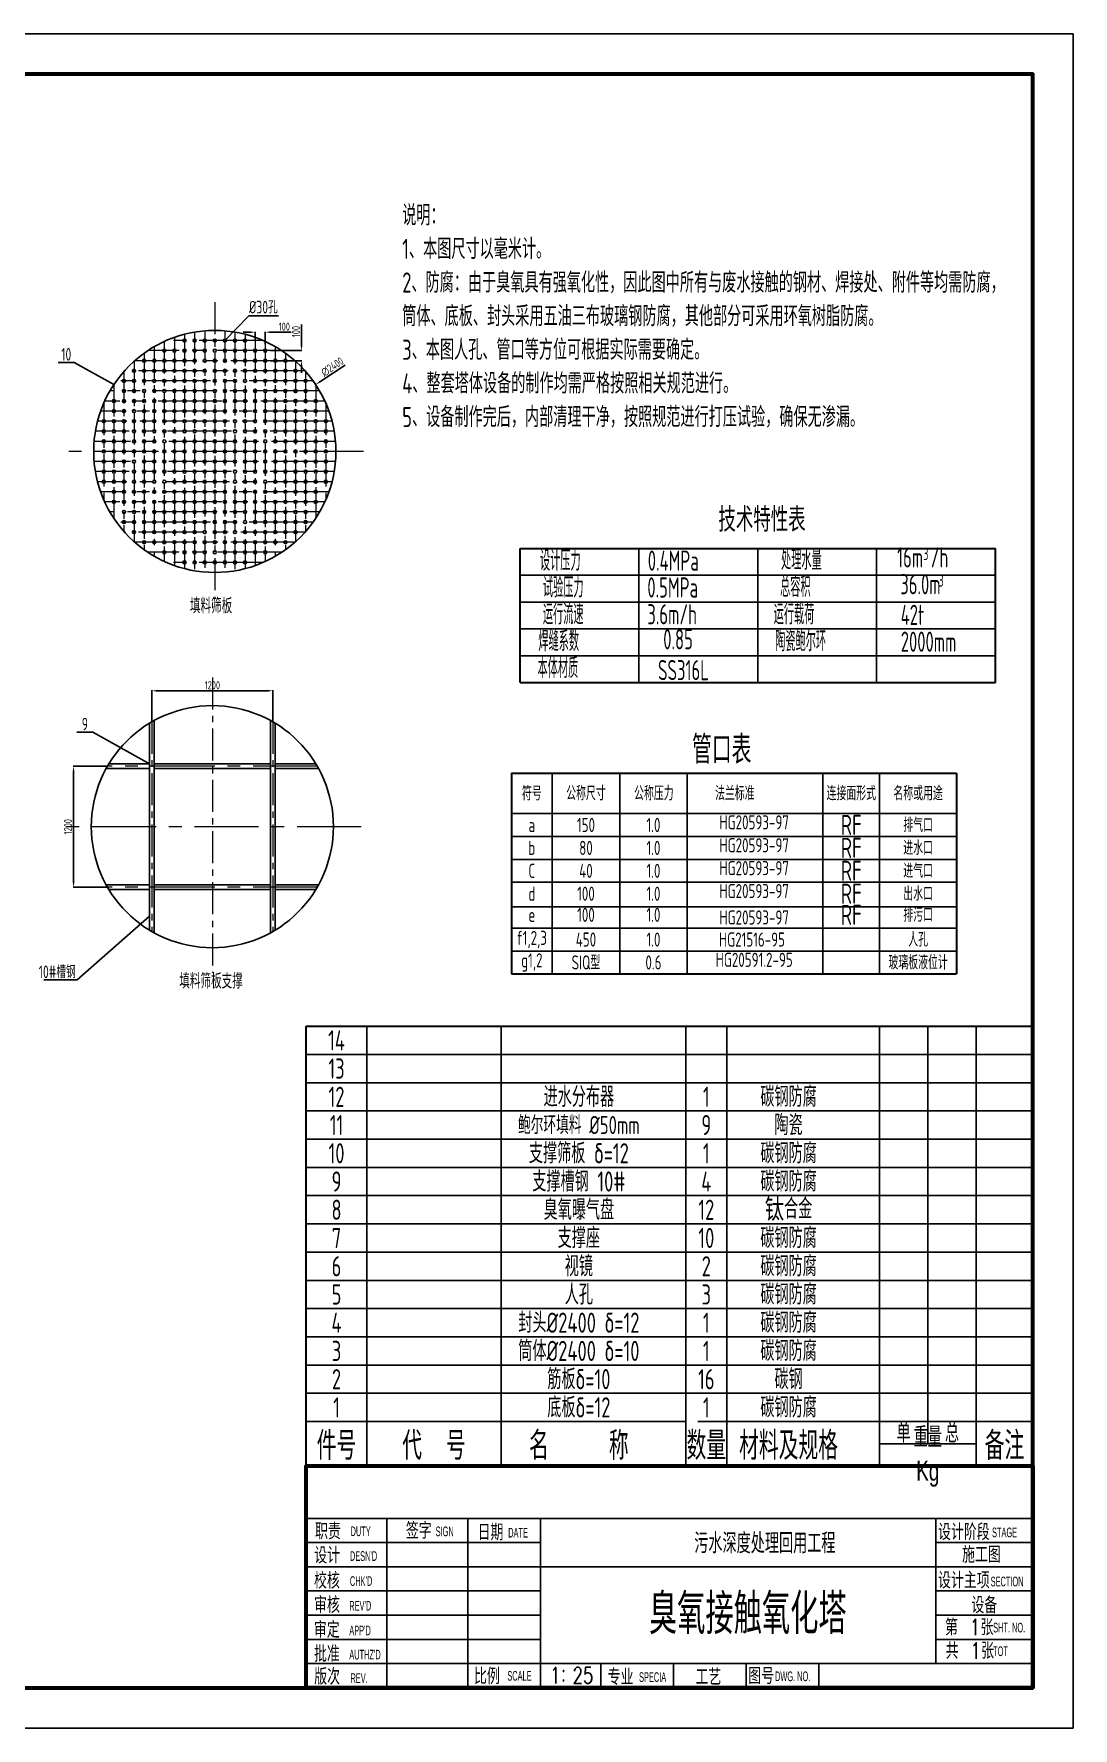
# Model space of a CAD drawing. Header units: millimetres. Extents: x -698490 to -638799, y 1500932 to 3009043.
# Drawn here: x -676635 to -666336, y 1500932 to 1517732 of the extents above; entities that cross this region are included whole.
import ezdxf
from ezdxf.enums import TextEntityAlignment as Align

# ---------------------------------------------------------------- set-up
doc = ezdxf.new("R2010")
doc.units = ezdxf.units.MM
doc.header["$LTSCALE"] = 100
doc.header["$MEASUREMENT"] = 0
doc.linetypes.add('CENTER', pattern=[50.8, 31.75, -6.35, 6.35, -6.35])
doc.layers.get('0').update_dxf_attribs({"linetype": 'CONTINUOUS'})
doc.layers.get('DEFPOINTS').update_dxf_attribs({"linetype": 'CONTINUOUS'})
for name, color, linetype in [('025', 1, 'CONTINUOUS'), ('柱', 2, 'CONTINUOUS'), ('标高', 2, 'CONTINUOUS')]:
    doc.layers.add(name, color=color, linetype=linetype)
for name, color, linetype, lineweight in [('中心线虚线', 1, 'CENTER', 13), ('图框线层', 1, 'CONTINUOUS', 60), ('标注', 3, 'CONTINUOUS', 15), ('设备', 4, 'CONTINUOUS', 25)]:
    doc.layers.add(name, color=color, linetype=linetype, lineweight=lineweight)
doc.styles.add('_HZTXT', font='txt.shx', dxfattribs={"width": 0.8, "bigfont": 'hztxt.shx'})
doc.styles.add('hz', font='simplex', dxfattribs={"width": 0.7, "bigfont": 'hztxt'})
doc.styles.add('SEDIN', font='SEDIN1.SHX', dxfattribs={"width": 0.67, "bigfont": 'SEDIN.SHX'})
doc.styles.get("Standard").update_dxf_attribs({"font": 'tssdeng.shx', "width": 0.7, "bigfont": 'hztxt.shx'})
doc.styles.add('图签字', font='txt.shx', dxfattribs={"width": 0.75, "bigfont": 'hztxt.shx'})
doc.styles.add('图纸标注', font='tssdeng.shx', dxfattribs={"width": 0.7, "height": 300, "bigfont": 'hztxt.shx'})
doc.styles.add('尺寸标注', font='Tssdeng.shx', dxfattribs={"width": 0.7, "bigfont": 'hztxt.shx'})
doc.styles.add('工程字', font='gbenor.shx', dxfattribs={"height": 8, "bigfont": 'gbcbig.shx'})
doc.dimstyles.new('ISO-100', dxfattribs={"dimtxt": 80, "dimasz": 60, "dimexe": 5, "dimexo": 5, "dimgap": 15, "dimtad": 1, "dimdec": 0, "dimzin": 0, "dimdsep": 46, "dimtxsty": 'Standard', "dimcen": 0, "dimadec": 0, "dimazin": 0, "dimtfac": 1, "dimtdec": 0, "dimtofl": 0, "dimtmove": 0, "dimatfit": 3, "dimfxl": 0, "dimtolj": 1, "dimtzin": 0, "dimarcsym": 0})

# ---------------------------------------------------------------- blocks, each defined once
blk = doc.blocks.new('*D24')
at = {"layer": 'DEFPOINTS', "color": 0, "ltscale": 0.5, "transparency": 16777216}
for p in [(-674266, 1511218), (-675466, 1510910), (-674266, 1510910)]:
    blk.add_point(p, dxfattribs=at)
at = {"layer": '标注', "color": 0, "lineweight": -2, "ltscale": 0.5, "transparency": 16777216}
for p, q in [((-675466, 1510915), (-675466, 1511223)), ((-675406, 1511218), (-674326, 1511218)), ((-674266, 1510915), (-674266, 1511223))]:
    blk.add_line(p, q, dxfattribs=at)
at = {"layer": '标注', "color": 0, "ltscale": 0.5, "transparency": 16777216}
for points in [[(-675406, 1511228), (-675406, 1511208), (-675466, 1511218)], [(-674326, 1511228), (-674326, 1511208), (-674266, 1511218)]]:
    blk.add_solid(points, dxfattribs=at)
at = {"layer": '标注', "color": 0, "ltscale": 0.5, "transparency": 16777216, "insert": (-674866, 1511273), "char_height": 80, "attachment_point": 5}
blk.add_mtext('\\A1;1200', dxfattribs=at)
blk = doc.blocks.new('*D25')
at = {"layer": 'DEFPOINTS', "color": 0, "ltscale": 0.5, "transparency": 16777216}
for p in [(-676242, 1510470), (-675906, 1510470), (-675906, 1509270)]:
    blk.add_point(p, dxfattribs=at)
at = {"layer": '标注', "color": 0, "lineweight": -2, "ltscale": 0.5, "transparency": 16777216}
for p, q in [((-675911, 1510470), (-676247, 1510470)), ((-676242, 1509330), (-676242, 1510410)), ((-675911, 1509270), (-676247, 1509270))]:
    blk.add_line(p, q, dxfattribs=at)
at = {"layer": '标注', "color": 0, "ltscale": 0.5, "transparency": 16777216}
for points in [[(-676252, 1510410), (-676232, 1510410), (-676242, 1510470)], [(-676252, 1509330), (-676232, 1509330), (-676242, 1509270)]]:
    blk.add_solid(points, dxfattribs=at)
at = {"layer": '标注', "color": 0, "ltscale": 0.5, "transparency": 16777216, "insert": (-676297, 1509870), "char_height": 80, "attachment_point": 5, "rotation": 90}
blk.add_mtext('\\A1;1200', dxfattribs=at)
blk = doc.blocks.new('*D26')
at = {"layer": 'DEFPOINTS', "color": 0, "ltscale": 0.5, "transparency": 16777216}
for p in [(-673842, 1514255), (-675842, 1512928)]:
    blk.add_point(p, dxfattribs=at)
at = {"layer": '标注', "color": 0, "lineweight": -2, "ltscale": 0.5, "transparency": 16777216}
blk.add_line((-673550, 1514448), (-673792, 1514288), dxfattribs=at)
at = {"layer": '标注', "color": 0, "ltscale": 0.5, "transparency": 16777216}
blk.add_solid([(-673798, 1514296), (-673787, 1514279), (-673842, 1514255)], dxfattribs=at)
at = {"layer": '标注', "color": 0, "ltscale": 0.5, "transparency": 16777216, "insert": (-673677, 1514430), "char_height": 80, "attachment_point": 5, "rotation": 33.5573}
blk.add_mtext('\\A1;∅2400', dxfattribs=at)
blk = doc.blocks.new('*D49')
at = {"layer": 'DEFPOINTS', "color": 0, "ltscale": 0.5, "transparency": 16777216}
for p in [(-674442, 1514691), (-674342, 1514774), (-674342, 1514650)]:
    blk.add_point(p, dxfattribs=at)
at = {"layer": '标注', "color": 0, "lineweight": -2, "ltscale": 0.5, "transparency": 16777216}
for p, q in [((-674502, 1514774), (-674562, 1514774)), ((-674442, 1514696), (-674442, 1514779)), ((-674342, 1514655), (-674342, 1514779)), ((-674282, 1514774), (-674085, 1514774))]:
    blk.add_line(p, q, dxfattribs=at)
at = {"layer": '标注', "color": 0, "ltscale": 0.5, "transparency": 16777216}
for points in [[(-674502, 1514784), (-674502, 1514764), (-674442, 1514774)], [(-674282, 1514784), (-674282, 1514764), (-674342, 1514774)]]:
    blk.add_solid(points, dxfattribs=at)
at = {"layer": '标注', "color": 0, "ltscale": 0.5, "transparency": 16777216, "insert": (-674153, 1514829), "char_height": 80, "attachment_point": 5}
blk.add_mtext('\\A1;100', dxfattribs=at)
blk = doc.blocks.new('*D50')
at = {"layer": 'DEFPOINTS', "color": 0, "ltscale": 0.5, "transparency": 16777216}
for p in [(-674298, 1514591), (-674298, 1514491), (-673983, 1514491)]:
    blk.add_point(p, dxfattribs=at)
at = {"layer": '标注', "color": 0, "lineweight": -2, "ltscale": 0.5, "transparency": 16777216}
for p, q in [((-673983, 1514651), (-673983, 1514849)), ((-674293, 1514591), (-673978, 1514591)), ((-674293, 1514491), (-673978, 1514491)), ((-673983, 1514431), (-673983, 1514371))]:
    blk.add_line(p, q, dxfattribs=at)
at = {"layer": '标注', "color": 0, "ltscale": 0.5, "transparency": 16777216}
for points in [[(-673993, 1514651), (-673973, 1514651), (-673983, 1514591)], [(-673993, 1514431), (-673973, 1514431), (-673983, 1514491)]]:
    blk.add_solid(points, dxfattribs=at)
at = {"layer": '标注', "color": 0, "ltscale": 0.5, "transparency": 16777216, "insert": (-674038, 1514780), "char_height": 80, "attachment_point": 5, "rotation": 90}
blk.add_mtext('\\A1;100', dxfattribs=at)

msp = doc.modelspace()

# ---------------------------------------------------------------- linework, layer by layer
for p, q in [((-674742.3, 1514691.2), (-674504, 1514935.4)), ((-675842.3, 1514254.5), (-676236.3, 1514474.7)), ((-675489.3, 1510493.5), (-676051.8, 1510807.7)), ((-675489.3, 1508984.3), (-676205.6, 1508351)), ((-673935.7, 1503011.8), (-666735.7, 1503011.8)), ((-673135.8, 1501331.8), (-673135.8, 1503011.8)), ((-672335.8, 1501331.8), (-672335.8, 1503011.8)), ((-671615.7, 1501331.8), (-671615.7, 1503011.8)), ((-667695.6, 1501571.8), (-667695.6, 1503011.8)), ((-673935.7, 1502771.8), (-671615.7, 1502771.8)), ((-667695.6, 1502771.8), (-666735.7, 1502771.8)), ((-673935.7, 1502531.8), (-671615.7, 1502531.8)), ((-671615.7, 1502531.8), (-666735.7, 1502531.8)), ((-673935.7, 1502291.8), (-671615.7, 1502291.8)), ((-667695.6, 1502291.8), (-666735.7, 1502291.8)), ((-673935.7, 1502051.8), (-671615.7, 1502051.8)), ((-667695.6, 1502051.8), (-666735.7, 1502051.8)), ((-673935.7, 1501811.8), (-671615.7, 1501811.8)), ((-667695.6, 1501811.8), (-666735.7, 1501811.8)), ((-673935.7, 1501571.8), (-666735.7, 1501571.8)), ((-671015.7, 1501331.8), (-671015.7, 1501571.8)), ((-670295.7, 1501331.8), (-670295.7, 1501571.8)), ((-668855.7, 1501331.8), (-668855.7, 1501571.8))]:
    msp.add_line(p, q)
at = {"color": 1}
for p, q in [((-674210.7, 1514935.4), (-674504, 1514935.4)), ((-676236.3, 1514474.7), (-676394.1, 1514474.7)), ((-676051.8, 1510807.7), (-676209.6, 1510807.7)), ((-676205.6, 1508351), (-676537.4, 1508351))]:
    msp.add_line(p, q, dxfattribs=at)
at = {"color": 4, "lineweight": 30}
for p, q in [((-671815.8, 1511299.6), (-671815.8, 1512630.1)), ((-671815.8, 1512630.1), (-667106.1, 1512630.1)), ((-667106.1, 1511299.6), (-667106.1, 1512630.1)), ((-671815.8, 1511299.6), (-667106.1, 1511299.6)), ((-671900, 1510400.9), (-671900, 1508410.5)), ((-671900, 1510400.9), (-667490.2, 1510400.9)), ((-667490.2, 1510400.9), (-667490.2, 1508410.5)), ((-671900, 1508410.5), (-667490.2, 1508410.5)), ((-673935.7, 1507891.8), (-666735.7, 1507891.8)), ((-673935.7, 1507611.8), (-673935.7, 1507891.8)), ((-673935.7, 1507331.8), (-673935.7, 1507611.8)), ((-673935.7, 1507051.8), (-673935.7, 1507331.8)), ((-673935.7, 1506771.8), (-673935.7, 1507051.8)), ((-673935.7, 1506491.8), (-673935.7, 1506771.8)), ((-673935.7, 1506211.8), (-673935.7, 1506491.8)), ((-673935.7, 1505931.8), (-673935.7, 1506211.8)), ((-673935.7, 1505651.8), (-673935.7, 1505931.8)), ((-673935.7, 1505371.8), (-673935.7, 1505651.8)), ((-673935.7, 1505091.8), (-673935.7, 1505371.8)), ((-673935.7, 1504811.8), (-673935.7, 1505091.8)), ((-673935.7, 1504531.8), (-673935.7, 1504811.8)), ((-673935.7, 1504251.8), (-673935.7, 1504531.8)), ((-673935.7, 1503971.8), (-673935.7, 1504251.8)), ((-673935.7, 1503531.8), (-673935.7, 1503971.8))]:
    msp.add_line(p, q, dxfattribs=at)
at = {"linetype": 'Continuous'}
for p, q in [((-671500, 1510400.9), (-671500, 1508410.5)), ((-670827.3, 1510400.9), (-670827.3, 1508410.5)), ((-670162.1, 1510400.9), (-670162.1, 1508410.5)), ((-668815.5, 1510400.9), (-668815.5, 1508410.5)), ((-668252.9, 1510400.9), (-668252.9, 1508637.7)), ((-668252.9, 1510400.9), (-668252.9, 1508410.5)), ((-671900, 1510000.9), (-667490.2, 1510000.9)), ((-671900, 1509773.7), (-667490.2, 1509773.7)), ((-671900, 1509546.5), (-667490.2, 1509546.5)), ((-671900, 1509319.3), (-667490.2, 1509319.3)), ((-671900, 1509074.3), (-667490.2, 1509074.3)), ((-671900, 1508864.9), (-667490.2, 1508864.9)), ((-671900, 1508637.7), (-667490.2, 1508637.7)), ((-673335.7, 1507891.8), (-673335.7, 1503531.8)), ((-672003.7, 1507891.8), (-672003.7, 1503531.8)), ((-670175, 1507891.8), (-670175, 1503531.8)), ((-669766.6, 1507891.8), (-669766.6, 1503531.8)), ((-668255.7, 1507891.8), (-668255.7, 1503531.8)), ((-667775.7, 1503751.8), (-667775.7, 1507891.8)), ((-667295.7, 1507891.8), (-667295.7, 1503531.8)), ((-673935.7, 1507611.8), (-666735.7, 1507611.8)), ((-673935.7, 1507331.8), (-666735.7, 1507331.8)), ((-673935.7, 1507051.8), (-666735.7, 1507051.8)), ((-673935.7, 1506771.8), (-666735.7, 1506771.8)), ((-673935.7, 1506491.8), (-666735.7, 1506491.8)), ((-673935.7, 1506211.8), (-666735.7, 1506211.8)), ((-673935.7, 1505931.8), (-666735.7, 1505931.8)), ((-673935.7, 1505651.8), (-666735.7, 1505651.8)), ((-673935.7, 1505371.8), (-666735.7, 1505371.8)), ((-673935.7, 1505091.8), (-666735.7, 1505091.8)), ((-673935.7, 1504811.8), (-666735.7, 1504811.8)), ((-673935.7, 1504531.8), (-666735.7, 1504531.8)), ((-673935.7, 1504251.8), (-666735.7, 1504251.8)), ((-670175, 1504251.8), (-669766.6, 1504251.8)), ((-673935.7, 1503971.8), (-673335.7, 1503971.8)), ((-673335.7, 1503971.8), (-671935.7, 1503971.8)), ((-671935.7, 1503971.8), (-670175, 1503971.8)), ((-670055.7, 1503971.8), (-668255.7, 1503971.8)), ((-668255.7, 1503971.8), (-667775.7, 1503971.8)), ((-667775.7, 1503971.8), (-667295.7, 1503971.8)), ((-667295.7, 1503971.8), (-666735.7, 1503971.8)), ((-668255.7, 1503751.8), (-667295.7, 1503751.8))]:
    msp.add_line(p, q, dxfattribs=at)
msp.add_lwpolyline([(-690095.7, 1500931.8), (-666335.7, 1500931.8), (-666335.7, 1517731.8), (-690095.7, 1517731.8)], close=True)
at = {"layer": '025', "color": 7}
for p, q in [((-670638.4, 1511299.6), (-670638.4, 1512630.1)), ((-669461, 1512630.1), (-669461, 1511299.6)), ((-668283.6, 1511299.6), (-668283.6, 1512630.1)), ((-671815.8, 1512364), (-667106.1, 1512364)), ((-671815.8, 1512097.9), (-667106.1, 1512097.9)), ((-671815.8, 1511831.8), (-667106.1, 1511831.8)), ((-671815.8, 1511565.7), (-667106.1, 1511565.7))]:
    msp.add_line(p, q, dxfattribs=at)
at = {"layer": '中心线虚线', "ltscale": 0.1}
for p, q in [((-674842.3, 1515072.2), (-674842.3, 1512140.5)), ((-675242.3, 1514722.6), (-675242.3, 1512459.8)), ((-675142.3, 1514753.1), (-675142.3, 1512429.3)), ((-675042.3, 1514774.4), (-675042.3, 1512408)), ((-674942.3, 1514787), (-674942.3, 1512395.4)), ((-674742.3, 1514787), (-674742.3, 1512395.4)), ((-674642.3, 1514774.4), (-674642.3, 1512408)), ((-674542.3, 1514753.1), (-674542.3, 1512429.3)), ((-674442.3, 1514722.6), (-674442.3, 1512459.8)), ((-675542.3, 1514565.9), (-675542.3, 1512616.5)), ((-675442.3, 1514630.4), (-675442.3, 1512552)), ((-675342.3, 1514682.1), (-675342.3, 1512500.3)), ((-674342.3, 1514682.1), (-674342.3, 1512500.3)), ((-674242.3, 1514630.4), (-674242.3, 1512552)), ((-674142.3, 1514565.9), (-674142.3, 1512616.5)), ((-675742.3, 1514384.9), (-675742.3, 1512797.5)), ((-675642.3, 1514485.6), (-675642.3, 1512696.8)), ((-674042.3, 1514485.6), (-674042.3, 1512696.8)), ((-673942.3, 1514384.9), (-673942.3, 1512797.5)), ((-675842.3, 1514254.5), (-675842.3, 1512927.9)), ((-673842.3, 1514254.5), (-673842.3, 1512927.9)), ((-675942.3, 1514070.8), (-675942.3, 1513111.6)), ((-673742.3, 1514070.8), (-673742.3, 1513111.6)), ((-674866.3, 1511351.4), (-674866.3, 1508419.8)), ((-675466.3, 1510909.7), (-675466.3, 1508831.2)), ((-674266.3, 1510909.7), (-674266.3, 1508831.2))]:
    msp.add_line(p, q, dxfattribs=at)
at = {"layer": '中心线虚线', "ltscale": 0.2}
for p, q in [((-674362.7, 1514691.2), (-675321.9, 1514691.2)), ((-674179, 1514591.2), (-675505.7, 1514591.2)), ((-673947.9, 1514391.2), (-675736.8, 1514391.2)), ((-674048.6, 1514491.2), (-675636.1, 1514491.2)), ((-673803.1, 1514191.2), (-675881.6, 1514191.2)), ((-673867.6, 1514291.2), (-675817, 1514291.2)), ((-673751.5, 1514091.2), (-675933.2, 1514091.2)), ((-673680.4, 1513891.2), (-676004.2, 1513891.2)), ((-673711, 1513991.2), (-675973.7, 1513991.2)), ((-673646.5, 1513691.2), (-676038.2, 1513691.2)), ((-673659.1, 1513791.2), (-676025.5, 1513791.2)), ((-673368, 1513591.2), (-676359.1, 1513591.2)), ((-673646.5, 1513491.2), (-676038.2, 1513491.2)), ((-673659.1, 1513391.2), (-676025.5, 1513391.2)), ((-673680.4, 1513291.2), (-676004.2, 1513291.2)), ((-673711, 1513191.2), (-675973.7, 1513191.2)), ((-673751.5, 1513091.2), (-675933.2, 1513091.2)), ((-673803.1, 1512991.2), (-675881.6, 1512991.2)), ((-673867.6, 1512891.2), (-675817, 1512891.2)), ((-673947.9, 1512791.2), (-675736.8, 1512791.2)), ((-674048.6, 1512691.2), (-675636.1, 1512691.2)), ((-674179, 1512591.2), (-675505.7, 1512591.2)), ((-674362.7, 1512491.2), (-675321.9, 1512491.2)), ((-673827.1, 1510470.5), (-675905.5, 1510470.5)), ((-673392, 1509870.5), (-676383.1, 1509870.5)), ((-673827.1, 1509270.5), (-675905.5, 1509270.5))]:
    msp.add_line(p, q, dxfattribs=at)
at = {"layer": '图框线层'}
msp.add_lwpolyline([(-689095.7, 1501331.8), (-666735.7, 1501331.8), (-666735.7, 1517331.8), (-689095.7, 1517331.8)], close=True, dxfattribs=at)
msp.add_lwpolyline([(-666735.7, 1503531.8), (-666735.7, 1501331.8), (-673935.7, 1501331.8), (-673935.7, 1503531.8), (-666735.7, 1503531.8)], dxfattribs=at)
at = {"layer": '柱'}
msp.add_line((-669575.7, 1501331.8), (-669575.7, 1501571.8), dxfattribs=at)
at = {"layer": '设备'}
for p, q in [((-675489.3, 1510896.1), (-675489.3, 1508844.9)), ((-675443.3, 1510922.7), (-675443.3, 1508818.3)), ((-674289.3, 1510922.7), (-674289.3, 1508818.3)), ((-674243.3, 1510896.1), (-674243.3, 1508844.9)), ((-675489.3, 1510493.5), (-675891.9, 1510493.5)), ((-674289.3, 1510493.5), (-675443.3, 1510493.5)), ((-673840.7, 1510493.5), (-674243.3, 1510493.5)), ((-675489.3, 1510447.5), (-675918.5, 1510447.5)), ((-674289.3, 1510447.5), (-675443.3, 1510447.5)), ((-673814.1, 1510447.5), (-674243.3, 1510447.5)), ((-675489.3, 1509293.5), (-675918.5, 1509293.5)), ((-675489.3, 1509247.5), (-675891.9, 1509247.5)), ((-674289.3, 1509293.5), (-675443.3, 1509293.5)), ((-674289.3, 1509247.5), (-675443.3, 1509247.5)), ((-673814.1, 1509293.5), (-674243.3, 1509293.5)), ((-673840.7, 1509247.5), (-674243.3, 1509247.5))]:
    msp.add_line(p, q, dxfattribs=at)
for centre in [(-674842.3, 1513591.2), (-674866.3, 1509870.5)]:
    msp.add_circle(centre, 1200, dxfattribs=at)
at = {"layer": '设备', "ltscale": 0.5}
for centre in [(-675142.3, 1514691.2), (-675042.3, 1514691.2), (-674942.3, 1514691.2), (-674842.3, 1514691.2), (-674742.3, 1514691.2), (-674642.3, 1514691.2), (-674542.3, 1514691.2), (-675342.3, 1514591.2), (-675242.3, 1514591.2), (-675142.3, 1514591.2), (-675042.3, 1514591.2), (-674942.3, 1514591.2), (-674842.3, 1514591.2), (-674742.3, 1514591.2), (-674642.3, 1514591.2), (-674542.3, 1514591.2), (-674442.3, 1514591.2), (-674342.3, 1514591.2), (-675642.3, 1514391.2), (-675542.3, 1514491.2), (-675542.3, 1514391.2), (-675442.3, 1514491.2), (-675442.3, 1514391.2), (-675342.3, 1514491.2), (-675342.3, 1514391.2), (-675242.3, 1514491.2), (-675242.3, 1514391.2), (-675142.3, 1514491.2), (-675142.3, 1514391.2), (-675042.3, 1514491.2), (-675042.3, 1514391.2), (-674942.3, 1514491.2), (-674942.3, 1514391.2), (-674842.3, 1514491.2), (-674842.3, 1514391.2), (-674742.3, 1514491.2), (-674742.3, 1514391.2), (-674642.3, 1514491.2), (-674642.3, 1514391.2), (-674542.3, 1514491.2), (-674542.3, 1514391.2), (-674442.3, 1514491.2), (-674442.3, 1514391.2), (-674342.3, 1514491.2), (-674342.3, 1514391.2), (-674242.3, 1514491.2), (-674242.3, 1514391.2), (-674142.3, 1514491.2), (-674142.3, 1514391.2), (-674042.3, 1514391.2), (-675742.3, 1514291.2), (-675742.3, 1514191.2), (-675642.3, 1514291.2), (-675642.3, 1514191.2), (-675542.3, 1514291.2), (-675542.3, 1514191.2), (-675442.3, 1514291.2), (-675442.3, 1514191.2), (-675342.3, 1514291.2), (-675342.3, 1514191.2), (-675242.3, 1514291.2), (-675242.3, 1514191.2), (-675142.3, 1514291.2), (-675142.3, 1514191.2), (-675042.3, 1514291.2), (-675042.3, 1514191.2), (-674942.3, 1514291.2), (-674942.3, 1514191.2), (-674842.3, 1514291.2), (-674842.3, 1514191.2), (-674742.3, 1514291.2), (-674742.3, 1514191.2), (-674642.3, 1514291.2), (-674642.3, 1514191.2), (-674542.3, 1514291.2), (-674542.3, 1514191.2), (-674442.3, 1514291.2), (-674442.3, 1514191.2), (-674342.3, 1514291.2), (-674342.3, 1514191.2), (-674242.3, 1514291.2), (-674242.3, 1514191.2), (-674142.3, 1514291.2), (-674142.3, 1514191.2), (-674042.3, 1514291.2), (-674042.3, 1514191.2), (-673942.3, 1514291.2), (-673942.3, 1514191.2), (-675842.3, 1514091.2), (-675742.3, 1514091.2), (-675642.3, 1514091.2), (-675542.3, 1514091.2), (-675442.3, 1514091.2), (-675342.3, 1514091.2), (-675242.3, 1514091.2), (-675142.3, 1514091.2), (-675042.3, 1514091.2), (-674942.3, 1514091.2), (-674842.3, 1514091.2), (-674742.3, 1514091.2), (-674642.3, 1514091.2), (-674542.3, 1514091.2), (-674442.3, 1514091.2), (-674342.3, 1514091.2), (-674242.3, 1514091.2), (-674142.3, 1514091.2), (-674042.3, 1514091.2), (-673942.3, 1514091.2), (-673842.3, 1514091.2), (-675942.3, 1513891.2), (-675842.3, 1513991.2), (-675842.3, 1513891.2), (-675742.3, 1513991.2), (-675742.3, 1513891.2), (-675642.3, 1513991.2), (-675642.3, 1513891.2), (-675542.3, 1513991.2), (-675542.3, 1513891.2), (-675442.3, 1513991.2), (-675442.3, 1513891.2), (-675342.3, 1513991.2), (-675342.3, 1513891.2), (-675242.3, 1513991.2), (-675242.3, 1513891.2), (-675142.3, 1513991.2), (-675142.3, 1513891.2), (-675042.3, 1513991.2), (-675042.3, 1513891.2), (-674942.3, 1513991.2), (-674942.3, 1513891.2), (-674842.3, 1513991.2), (-674842.3, 1513891.2), (-674742.3, 1513991.2), (-674742.3, 1513891.2), (-674642.3, 1513991.2), (-674642.3, 1513891.2), (-674542.3, 1513991.2), (-674542.3, 1513891.2), (-674442.3, 1513991.2), (-674442.3, 1513891.2), (-674342.3, 1513991.2), (-674342.3, 1513891.2), (-674242.3, 1513991.2), (-674242.3, 1513891.2), (-674142.3, 1513991.2), (-674142.3, 1513891.2), (-674042.3, 1513991.2), (-674042.3, 1513891.2), (-673942.3, 1513991.2), (-673942.3, 1513891.2), (-673842.3, 1513991.2), (-673842.3, 1513891.2), (-673742.3, 1513891.2), (-675942.3, 1513791.2), (-675942.3, 1513691.2), (-675842.3, 1513791.2), (-675842.3, 1513691.2), (-675742.3, 1513791.2), (-675742.3, 1513691.2), (-675642.3, 1513791.2), (-675642.3, 1513691.2), (-675542.3, 1513791.2), (-675542.3, 1513691.2), (-675442.3, 1513791.2), (-675442.3, 1513691.2), (-675342.3, 1513791.2), (-675342.3, 1513691.2), (-675242.3, 1513791.2), (-675242.3, 1513691.2), (-675142.3, 1513791.2), (-675142.3, 1513691.2), (-675042.3, 1513791.2), (-675042.3, 1513691.2), (-674942.3, 1513791.2), (-674942.3, 1513691.2), (-674842.3, 1513791.2), (-674842.3, 1513691.2), (-674742.3, 1513791.2), (-674742.3, 1513691.2), (-674642.3, 1513791.2), (-674642.3, 1513691.2), (-674542.3, 1513791.2), (-674542.3, 1513691.2), (-674442.3, 1513791.2), (-674442.3, 1513691.2), (-674342.3, 1513791.2), (-674342.3, 1513691.2), (-674242.3, 1513791.2), (-674242.3, 1513691.2), (-674142.3, 1513791.2), (-674142.3, 1513691.2), (-674042.3, 1513791.2), (-674042.3, 1513691.2), (-673942.3, 1513791.2), (-673942.3, 1513691.2), (-673842.3, 1513791.2), (-673842.3, 1513691.2), (-673742.3, 1513791.2), (-673742.3, 1513691.2), (-675942.3, 1513591.2), (-675942.3, 1513591.2), (-675842.3, 1513591.2), (-675842.3, 1513591.2), (-675742.3, 1513591.2), (-675742.3, 1513591.2), (-675642.3, 1513591.2), (-675642.3, 1513591.2), (-675542.3, 1513591.2), (-675542.3, 1513591.2), (-675442.3, 1513591.2), (-675442.3, 1513591.2), (-675342.3, 1513591.2), (-675342.3, 1513591.2), (-675242.3, 1513591.2), (-675242.3, 1513591.2), (-675142.3, 1513591.2), (-675142.3, 1513591.2), (-675042.3, 1513591.2), (-675042.3, 1513591.2), (-674942.3, 1513591.2), (-674942.3, 1513591.2), (-674842.3, 1513591.2), (-674842.3, 1513591.2), (-674742.3, 1513591.2), (-674742.3, 1513591.2), (-674642.3, 1513591.2), (-674642.3, 1513591.2), (-674542.3, 1513591.2), (-674542.3, 1513591.2), (-674442.3, 1513591.2), (-674442.3, 1513591.2), (-674342.3, 1513591.2), (-674342.3, 1513591.2), (-674242.3, 1513591.2), (-674242.3, 1513591.2), (-674142.3, 1513591.2), (-674142.3, 1513591.2), (-674042.3, 1513591.2), (-674042.3, 1513591.2), (-673942.3, 1513591.2), (-673942.3, 1513591.2), (-673842.3, 1513591.2), (-673842.3, 1513591.2), (-673742.3, 1513591.2), (-673742.3, 1513591.2), (-675942.3, 1513491.2), (-675942.3, 1513391.2), (-675842.3, 1513491.2), (-675842.3, 1513391.2), (-675742.3, 1513491.2), (-675742.3, 1513391.2), (-675642.3, 1513491.2), (-675642.3, 1513391.2), (-675542.3, 1513491.2), (-675542.3, 1513391.2), (-675442.3, 1513491.2), (-675442.3, 1513391.2), (-675342.3, 1513491.2), (-675342.3, 1513391.2), (-675242.3, 1513491.2), (-675242.3, 1513391.2), (-675142.3, 1513491.2), (-675142.3, 1513391.2), (-675042.3, 1513491.2), (-675042.3, 1513391.2), (-674942.3, 1513491.2), (-674942.3, 1513391.2), (-674842.3, 1513491.2), (-674842.3, 1513391.2), (-674742.3, 1513491.2), (-674742.3, 1513391.2), (-674642.3, 1513491.2), (-674642.3, 1513391.2), (-674542.3, 1513491.2), (-674542.3, 1513391.2), (-674442.3, 1513491.2), (-674442.3, 1513391.2), (-674342.3, 1513491.2), (-674342.3, 1513391.2), (-674242.3, 1513491.2), (-674242.3, 1513391.2), (-674142.3, 1513491.2), (-674142.3, 1513391.2), (-674042.3, 1513491.2), (-674042.3, 1513391.2), (-673942.3, 1513491.2), (-673942.3, 1513391.2), (-673842.3, 1513491.2), (-673842.3, 1513391.2), (-673742.3, 1513491.2), (-673742.3, 1513391.2), (-675942.3, 1513291.2), (-675842.3, 1513291.2), (-675842.3, 1513191.2), (-675742.3, 1513291.2), (-675742.3, 1513191.2), (-675642.3, 1513291.2), (-675642.3, 1513191.2), (-675542.3, 1513291.2), (-675542.3, 1513191.2), (-675442.3, 1513291.2), (-675442.3, 1513191.2), (-675342.3, 1513291.2), (-675342.3, 1513191.2), (-675242.3, 1513291.2), (-675242.3, 1513191.2), (-675142.3, 1513291.2), (-675142.3, 1513191.2), (-675042.3, 1513291.2), (-675042.3, 1513191.2), (-674942.3, 1513291.2), (-674942.3, 1513191.2), (-674842.3, 1513291.2), (-674842.3, 1513191.2), (-674742.3, 1513291.2), (-674742.3, 1513191.2), (-674642.3, 1513291.2), (-674642.3, 1513191.2), (-674542.3, 1513291.2), (-674542.3, 1513191.2), (-674442.3, 1513291.2), (-674442.3, 1513191.2), (-674342.3, 1513291.2), (-674342.3, 1513191.2), (-674242.3, 1513291.2), (-674242.3, 1513191.2), (-674142.3, 1513291.2), (-674142.3, 1513191.2), (-674042.3, 1513291.2), (-674042.3, 1513191.2), (-673942.3, 1513291.2), (-673942.3, 1513191.2), (-673842.3, 1513291.2), (-673842.3, 1513191.2), (-673742.3, 1513291.2), (-675842.3, 1513091.2), (-675742.3, 1513091.2), (-675642.3, 1513091.2), (-675542.3, 1513091.2), (-675442.3, 1513091.2), (-675342.3, 1513091.2), (-675242.3, 1513091.2), (-675142.3, 1513091.2), (-675042.3, 1513091.2), (-674942.3, 1513091.2), (-674842.3, 1513091.2), (-674742.3, 1513091.2), (-674642.3, 1513091.2), (-674542.3, 1513091.2), (-674442.3, 1513091.2), (-674342.3, 1513091.2), (-674242.3, 1513091.2), (-674142.3, 1513091.2), (-674042.3, 1513091.2), (-673942.3, 1513091.2), (-673842.3, 1513091.2), (-675742.3, 1512991.2), (-675742.3, 1512891.2), (-675642.3, 1512991.2), (-675642.3, 1512891.2), (-675542.3, 1512991.2), (-675542.3, 1512891.2), (-675442.3, 1512991.2), (-675442.3, 1512891.2), (-675342.3, 1512991.2), (-675342.3, 1512891.2), (-675242.3, 1512991.2), (-675242.3, 1512891.2), (-675142.3, 1512991.2), (-675142.3, 1512891.2), (-675042.3, 1512991.2), (-675042.3, 1512891.2), (-674942.3, 1512991.2), (-674942.3, 1512891.2), (-674842.3, 1512991.2), (-674842.3, 1512891.2), (-674742.3, 1512991.2), (-674742.3, 1512891.2), (-674642.3, 1512991.2), (-674642.3, 1512891.2), (-674542.3, 1512991.2), (-674542.3, 1512891.2), (-674442.3, 1512991.2), (-674442.3, 1512891.2), (-674342.3, 1512991.2), (-674342.3, 1512891.2), (-674242.3, 1512991.2), (-674242.3, 1512891.2), (-674142.3, 1512991.2), (-674142.3, 1512891.2), (-674042.3, 1512991.2), (-674042.3, 1512891.2), (-673942.3, 1512991.2), (-673942.3, 1512891.2), (-675642.3, 1512791.2), (-675542.3, 1512791.2), (-675542.3, 1512691.2), (-675442.3, 1512791.2), (-675442.3, 1512691.2), (-675342.3, 1512791.2), (-675342.3, 1512691.2), (-675242.3, 1512791.2), (-675242.3, 1512691.2), (-675142.3, 1512791.2), (-675142.3, 1512691.2), (-675042.3, 1512791.2), (-675042.3, 1512691.2), (-674942.3, 1512791.2), (-674942.3, 1512691.2), (-674842.3, 1512791.2), (-674842.3, 1512691.2), (-674742.3, 1512791.2), (-674742.3, 1512691.2), (-674642.3, 1512791.2), (-674642.3, 1512691.2), (-674542.3, 1512791.2), (-674542.3, 1512691.2), (-674442.3, 1512791.2), (-674442.3, 1512691.2), (-674342.3, 1512791.2), (-674342.3, 1512691.2), (-674242.3, 1512791.2), (-674242.3, 1512691.2), (-674142.3, 1512791.2), (-674142.3, 1512691.2), (-674042.3, 1512791.2), (-675342.3, 1512591.2), (-675242.3, 1512591.2), (-675142.3, 1512591.2), (-675142.3, 1512491.2), (-675042.3, 1512591.2), (-675042.3, 1512491.2), (-674942.3, 1512591.2), (-674942.3, 1512491.2), (-674842.3, 1512591.2), (-674842.3, 1512491.2), (-674742.3, 1512591.2), (-674742.3, 1512491.2), (-674642.3, 1512591.2), (-674642.3, 1512491.2), (-674542.3, 1512591.2), (-674542.3, 1512491.2), (-674442.3, 1512591.2), (-674342.3, 1512591.2)]:
    msp.add_circle(centre, 15, dxfattribs=at)

# ---------------------------------------------------------------- texts
at = {"attachment_point": 5, "style": '尺寸标注'}
for s, insert, char_height, width in [('%%C30孔', (-674360.5, 1515022.2), 125, 375), ('10', (-676314.2, 1514554.6), 125, 375), ('填料筛板', (-674879.2, 1512060.1), 150, 1304.847), ('9', (-676129.6, 1510887.7), 125, 375), ('管口表', (-669818.3, 1510633.9), 280, 1800), ('符号', (-671700, 1510200.9), 140, 400), ('公称尺寸', (-671163.6, 1510200.9), 140, 672.679), ('公称压力', (-670490.9, 1510200.9), 140, 672.679), ('法兰标准', (-669688.3, 1510200.9), 140, 947.574), ('连接面形式', (-668534.2, 1510200.9), 140, 562.553), ('名称或用途', (-667871.6, 1510200.9), 140, 762.72), ('HG20593-97', (-669496.1, 1509913.7), 140, 665.189), ('RF', (-668534.2, 1509887.3), 200, 562.553), ('a', (-671700, 1509887.3), 140, 400), ('150', (-671163.6, 1509887.3), 140, 672.679), ('1.0', (-670494.7, 1509887.3), 140, 665.189), ('排气口', (-667871.6, 1509887.3), 140, 762.72), ('b', (-671700, 1509660.1), 140, 400), ('80', (-671163.6, 1509660.1), 140, 672.679), ('1.0', (-670494.7, 1509660.1), 140, 665.189), ('HG20593-97', (-669496.1, 1509686.5), 140, 665.189), ('RF', (-668534.2, 1509660.1), 200, 562.553), ('进水口', (-667871.6, 1509660.1), 140, 762.72), ('C', (-671700, 1509432.9), 140, 400), ('40', (-671163.6, 1509432.9), 140, 672.679), ('1.0', (-670494.7, 1509432.9), 140, 665.189), ('HG20593-97', (-669496.1, 1509459.3), 140, 665.189), ('RF', (-668534.2, 1509432.9), 200, 562.553), ('进气口', (-667871.6, 1509432.9), 140, 762.72), ('d', (-671700, 1509205.7), 140, 400), ('100', (-671163.6, 1509205.7), 140, 672.679), ('1.0', (-670494.7, 1509205.7), 140, 665.189), ('HG20593-97', (-669496.1, 1509232.1), 140, 665.189), ('RF', (-668534.2, 1509205.7), 200, 562.553), ('出水口', (-667871.6, 1509205.7), 140, 762.72), ('e', (-671700, 1508996.3), 140, 400), ('100', (-671163.6, 1508996.3), 140, 672.679), ('1.0', (-670494.7, 1508996.3), 140, 665.189), ('HG20593-97', (-669496.1, 1508970.2), 140, 665.189), ('RF', (-668534.2, 1508996.3), 200, 562.553), ('排污口', (-667871.6, 1508996.3), 140, 762.72), ('f1,2,3', (-671700, 1508751.3), 140, 400), ('450', (-671163.6, 1508751.3), 140, 672.679), ('1.0', (-670494.7, 1508751.3), 140, 665.189), ('HG21516-95', (-669518.2, 1508751.3), 140, 665.189), ('人孔', (-667871.6, 1508751.3), 140, 762.72), ('10#槽钢', (-676403.3, 1508431), 125, 375), ('g1,2', (-671700, 1508524.1), 140, 400), ('SIQ型', (-671163.6, 1508524.1), 140, 672.679), ('0.6', (-670494.7, 1508524.1), 140, 665.189), ('HG20591.2-95', (-669496.1, 1508550.5), 140, 665.189), ('玻璃板液位计', (-667871.6, 1508524.1), 140, 762.72), ('填料筛板支撑', (-674879.2, 1508339.9), 150, 1304.847), ('14', (-673635.7, 1507751.8), 200, 600), ('13', (-673635.7, 1507471.8), 200, 600), ('进水分布器', (-671233.9, 1507191.8), 200, 1539.63), ('碳钢防腐', (-669155.7, 1507191.8), 200, 1800), ('12', (-673635.7, 1507191.8), 200, 600), ('1', (-669970.8, 1507191.8), 200, 408.402), ('11', (-673635.7, 1506911.8), 200, 600), ('鲍尔环填料 %%C50mm', (-671233.9, 1506911.8), 180, 1539.63), ('9', (-669970.8, 1506911.8), 200, 408.402), ('陶瓷', (-669155.7, 1506911.8), 200, 1800), ('10', (-673635.7, 1506631.8), 200, 600), ('支撑筛板 {\\W0.7;δ=12}', (-671233.9, 1506631.8), 200, 1539.63), ('1', (-669970.8, 1506631.8), 200, 408.402), ('碳钢防腐', (-669155.7, 1506631.8), 200, 1800), ('支撑槽钢 10#', (-671233.9, 1506351.8), 200, 1539.63), ('碳钢防腐', (-669155.7, 1506351.8), 200, 1800), ('9', (-673635.7, 1506351.8), 200, 600), ('4', (-669970.8, 1506351.8), 200, 408.402), ('8', (-673635.7, 1506071.8), 200, 600), ('臭氧曝气盘', (-671233.9, 1506071.8), 200, 1539.63), ('12', (-669970.8, 1506071.8), 200, 408.402), ('{\\fSimSun|b0|i0|c134|p2;钛}合金', (-669155.7, 1506071.8), 200, 1800), ('7', (-673635.7, 1505791.8), 200, 600), ('支撑座', (-671233.9, 1505791.8), 200, 1539.63), ('10', (-669970.8, 1505791.8), 200, 408.402), ('碳钢防腐', (-669155.7, 1505791.8), 200, 1800), ('视镜', (-671233.9, 1505511.8), 200, 1539.63), ('碳钢防腐', (-669155.7, 1505511.8), 200, 1800), ('6', (-673635.7, 1505511.8), 200, 600), ('2', (-669970.8, 1505511.8), 200, 408.402), ('5', (-673635.7, 1505231.8), 200, 600), ('人孔', (-671233.9, 1505231.8), 200, 1539.63), ('3', (-669970.8, 1505231.8), 200, 408.402), ('碳钢防腐', (-669155.7, 1505231.8), 200, 1800), ('4', (-673635.7, 1504951.8), 200, 600), ('封头%%C2400 {\\W0.7;δ=12}', (-671233.9, 1504951.8), 200, 1539.63), ('1', (-669970.8, 1504951.8), 200, 408.402), ('碳钢防腐', (-669155.7, 1504951.8), 200, 1800), ('筒体%%C2400 {\\W0.7;δ=10}', (-671233.9, 1504671.8), 200, 1539.63), ('碳钢防腐', (-669155.7, 1504671.8), 200, 1800), ('3', (-673635.7, 1504671.8), 200, 600), ('1', (-669970.8, 1504671.8), 200, 408.402), ('2', (-673635.7, 1504391.8), 200, 600), ('筋板{\\W0.7;δ=10}', (-671233.9, 1504391.8), 200, 1419.6), ('16', (-669970.8, 1504391.8), 200, 408.402), ('碳钢', (-669155.7, 1504391.8), 200, 1800), ('1', (-673635.7, 1504111.8), 200, 600), ('底板δ=12', (-671233.9, 1504111.8), 200, 1539.63), ('1', (-669970.8, 1504111.8), 200, 408.402), ('碳钢防腐', (-669155.7, 1504111.8), 200, 1800), ('单', (-668015.7, 1503861.8), 200, 480), ('重量{\\Fmon|c0;Kg}', (-667775.7, 1503621.2), 200, 480), ('总', (-667535.7, 1503861.8), 200, 480), ('件号', (-673635.7, 1503732.1), 280, 600), ('代  号', (-672669.7, 1503732.1), 280, 1331.968), ('名     称', (-671233.9, 1503732.1), 280, 2001.774), ('数量', (-669970.8, 1503732.1), 280, 408.402), ('材料及规格', (-669155.7, 1503732.1), 280, 1800), ('备注', (-667015.7, 1503732.1), 280, 560)]:
    msp.add_mtext(s, dxfattribs=dict(at, insert=insert, char_height=char_height, width=width))
at = {"layer": '025', "color": 7, "style": '工程字'}
msp.add_text('技术特性表', height=240.15, dxfattribs=at).set_placement((-669851.1, 1512795.6))
at = {"layer": '025', "color": 7, "style": '工程字', "width": 0.7}
for s, height, p in [('设计压力', 200, (-671619.7, 1512408.6)), ('0.4MPa', 200, (-670550.9, 1512408.6)), ('处理水量', 200, (-669230.1, 1512417.2)), ('16m /h', 200, (-668080.2, 1512440.6)), ('3', 120, (-667820.4, 1512514.6)), ('试验压力', 200, (-671590.6, 1512142.6)), ('0.5MPa', 200, (-670555.4, 1512142.6)), ('总容积', 200, (-669239.4, 1512148.4)), ('36.0m ', 200, (-668048.4, 1512174.5)), ('3', 120, (-667669.1, 1512250.8)), ('运行流速', 200, (-671590.6, 1511876.5)), ('3.6m/h', 200, (-670555.4, 1511876.5)), ('运行载荷', 200, (-669303.2, 1511876.5)), ('42t', 200, (-668043.9, 1511870.9)), ('焊缝系数', 200, (-671635.4, 1511610.4)), ('0.85', 200, (-670397.8, 1511628.7)), ('陶瓷鲍尔环', 200, (-669288.1, 1511610.4)), ('2000mm', 200, (-668043.3, 1511604.8)), ('本体材质', 200, (-671643, 1511344.2)), ('SS316L', 200, (-670449.6, 1511323.3))]:
    msp.add_text(s, height=height, dxfattribs=at).set_placement(p)
at = {"layer": '柱', "linetype": 'Continuous'}
for s, style, width, p in [('职责', '_HZTXT', 0.8, (-673720.5, 1502891.5)), ('签字', '_HZTXT', 0.8, (-672820.9, 1502898.9)), ('日期', '_HZTXT', 0.8, (-672109.8, 1502880.4)), ('设计阶段', '图签字', 0.8, (-667418.2, 1502884.4)), ('设计', '_HZTXT', 0.8, (-673728.4, 1502652.5)), ('施工图', '_HZTXT', 0.8, (-667244.1, 1502660.6)), ('校核', '_HZTXT', 0.8, (-673730.5, 1502403.4)), ('设计主项', '_HZTXT', 0.8, (-667418.2, 1502404.4)), ('审核', '_HZTXT', 0.8, (-673730.3, 1502162.1)), ('设备', '_HZTXT', 0.8, (-667216.2, 1502159.3)), ('审定', '_HZTXT', 0.8, (-673731.8, 1501915.8)), ('批准', '_HZTXT', 0.8, (-673731.8, 1501675.8)), ('比例', '_HZTXT', 0.8, (-672144.8, 1501454.9)), ('1：25', '_HZTXT', 0.75, (-671304.9, 1501454.9)), ('专业', '_HZTXT', 0.8, (-670819.9, 1501446.9)), ('工艺', '_HZTXT', 0.8, (-669950, 1501446.9))]:
    msp.add_text(s, height=160, dxfattribs=dict(at, style=style, width=width)).set_placement(p, align=Align.MIDDLE)
at = {"layer": '柱', "color": 7, "style": 'SEDIN', "width": 0.5}
for s, p in [('DUTY', (-673496.4, 1502835.6)), ('SIGN', (-672653.2, 1502834.8)), ('DATE', (-671934.2, 1502821.7)), ('STAGE', (-667138.9, 1502824.3)), ("DESN'D", (-673503.2, 1502590.3)), ("CHK'D", (-673503.2, 1502341.9)), ('SECTION', (-667152.6, 1502337.7)), ("REV'D", (-673509.1, 1502097.3)), ("APP'D", (-673509.1, 1501852.6)), ('SHT. NO.', (-667128, 1501880.7)), ("AUTHZ'D", (-673509.1, 1501612.6)), ('TOT', (-667128, 1501646.1)), ('REV.', (-673497.2, 1501379.8)), ('SCALE', (-671942.7, 1501402.3)), ('SPECIA', (-670637.4, 1501389.8)), ('DWG. NO.', (-669289.9, 1501397.7))]:
    msp.add_text(s, height=96, dxfattribs=at).set_placement(p)
at = {"layer": '柱', "style": 'hz', "width": 0.7}
for s, height, p in [('污水深度处理回用工程', 200, (-670090.4, 1502664.6)), ('臭氧接触氧化塔', 400, (-670539.9, 1501864.2))]:
    msp.add_text(s, height=height, dxfattribs=at).set_placement(p)
at = {"layer": '柱', "linetype": 'Continuous', "width": 0.8}
for s, style, p in [('第 1张', '图签字', (-667604.9, 1501852.2)), ('共 1张', '图签字', (-667598.8, 1501618.8)), ('图号', '_HZTXT', (-669555.2, 1501369.4))]:
    msp.add_text(s, height=160, dxfattribs=dict(at, style=style)).set_placement(p)
at = {"layer": '柱', "linetype": 'Continuous', "style": '_HZTXT', "width": 0.8}
msp.add_text('版次', height=160, dxfattribs=at).set_placement((-673728.7, 1501362.5), align=Align.CENTER)
at = {"layer": '标高', "insert": (-672984.5, 1514929.8), "char_height": 200, "width": 6884.948, "attachment_point": 4, "style": '图纸标注'}
msp.add_mtext('说明：\\P1、本图尺寸以毫米计。\\P2、防腐：由于臭氧具有强氧化性，因此图中所有与废水接触的钢材、焊接处、附件等均需防腐，\\P筒体、底板、封头采用五油三布玻璃钢防腐，其他部分可采用环氧树脂防腐。\\P3、本图人孔、管口等方位可根据实际需要确定。\\P4、整套塔体设备的制作均需严格按照相关规范进行。\\P5、设备制作完后，内部清理干净，按照规范进行打压试验，确保无渗漏。', dxfattribs=at)

# ---------------------------------------------------------------- dimensions: what is measured, and where the dimension line sits
at = {"layer": '标注', "ltscale": 0.5}
for base, p1, p2, picture, middle in [((-674342.3, 1514774.5), (-674442.3, 1514691.2), (-674342.3, 1514649.6), '*D49', (-674153.5, 1514829.5)), ((-674266.3, 1511218.1), (-675466.3, 1510909.7), (-674266.3, 1510909.7), '*D24', (-674866.3, 1511273.1))]:
    dim = msp.add_linear_dim(base=base, p1=p1, p2=p2, dimstyle='ISO-100', dxfattribs=at)
    dim.commit()
    dim.dimension.update_dxf_attribs({"geometry": picture, "text_midpoint": middle})
dim = msp.add_linear_dim(base=(-673983.5, 1514491.2), p1=(-674298.4, 1514591.2), p2=(-674298.4, 1514491.2), angle=90, dimstyle='ISO-100', dxfattribs=at)
dim.commit()
dim.dimension.update_dxf_attribs({"geometry": '*D50', "text_midpoint": (-673983.5, 1514780.1), "dimtype": 160})
dim = msp.add_diameter_dim_2p(p1=(-675842.3, 1512927.9), p2=(-673842.3, 1514254.5), dimstyle='ISO-100', dxfattribs=at)
dim.commit()
dim.dimension.update_dxf_attribs({"geometry": '*D26', "text_midpoint": (-673676.8, 1514430.4)})
dim = msp.add_linear_dim(base=(-676242.4, 1510470.5), p1=(-675905.5, 1509270.5), p2=(-675905.5, 1510470.5), angle=90, dimstyle='ISO-100', dxfattribs=at)
dim.commit()
dim.dimension.update_dxf_attribs({"geometry": '*D25', "text_midpoint": (-676297.4, 1509870.5)})

doc.saveas('drawing.dxf')
